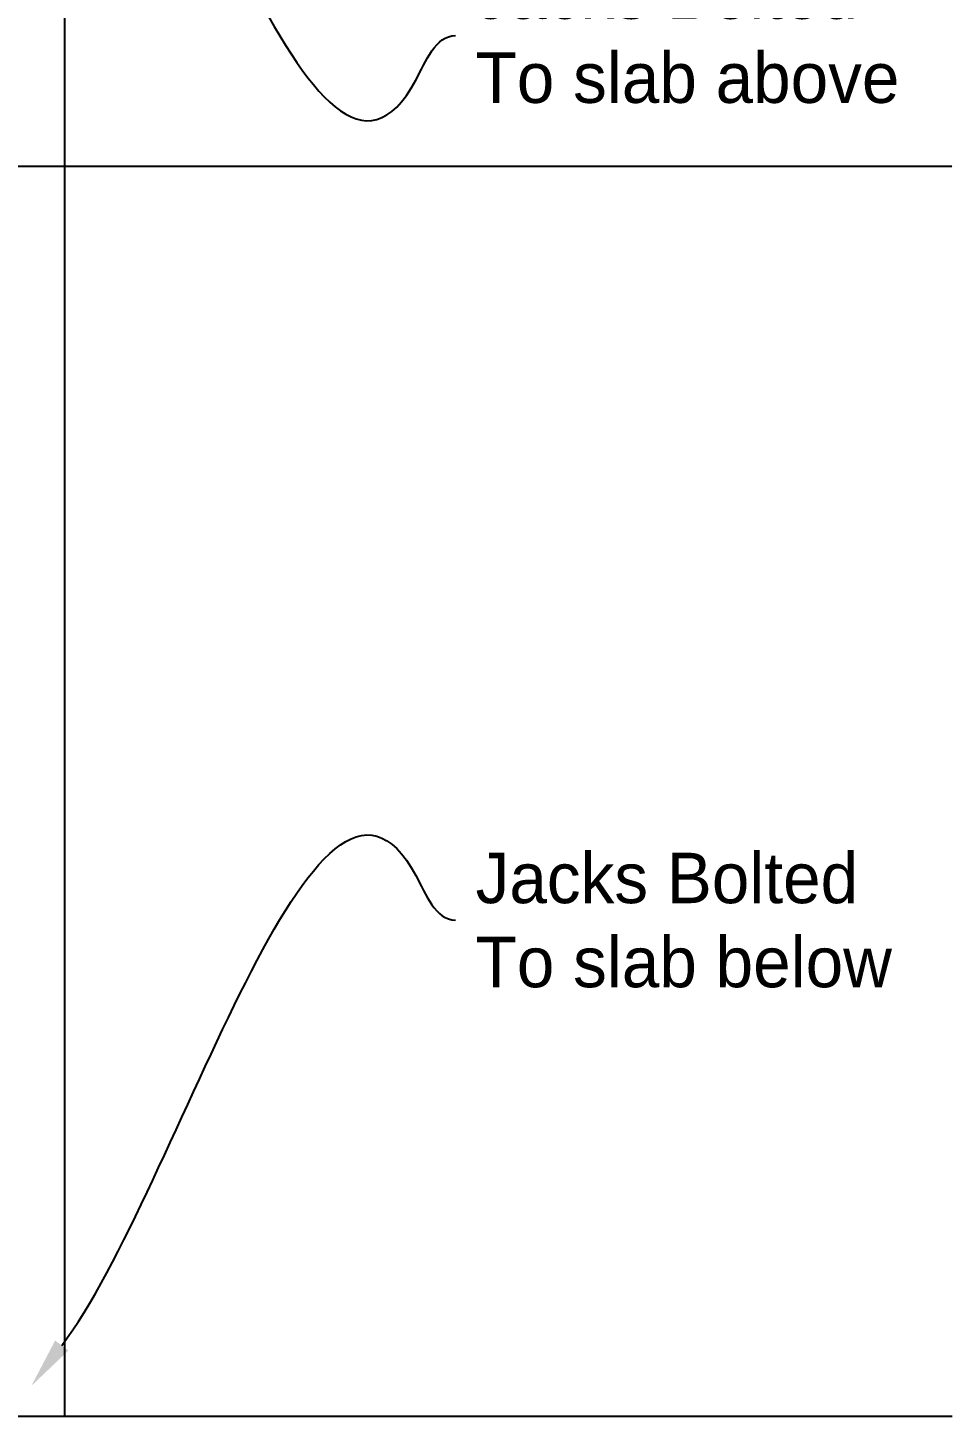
# Model space of a CAD drawing. Header units: millimetres. Extents: x 9116 to 195096, y -114281 to 55636.
# Drawn here: x 38642 to 43223, y -33649 to -26767 of the extents above; entities that cross this region are included whole.
import ezdxf
from ezdxf import colors
from ezdxf.entities.mleader import LeaderData, LeaderLine
from ezdxf.math import Vec2, Vec3

# ---------------------------------------------------------------- set-up
doc = ezdxf.new("R2010")
doc.units = ezdxf.units.MM
doc.linetypes.add('KwikScaf_DASHED', pattern=[3.75, 2.5, -1.25])
for name, color, linetype in [('Building', 7, 'CONTINUOUS'), ('Grid Lines', 252, 'CONTINUOUS'), ('Revision C', 252, 'CONTINUOUS')]:
    doc.layers.add(name, color=color, linetype=linetype)

msp = doc.modelspace()

# ---------------------------------------------------------------- linework, layer by layer
at = {"layer": 'Building'}
for p in [(38824.4, -24172.7), (22723.1, -33648.7)]:
    msp.add_line(p, (38824.4, -33648.7), dxfattribs=at)
at = {"layer": 'Grid Lines', "color": 252, "linetype": 'KwikScaf_DASHED'}
for p, q in [((24416.2, -27452.4), (43222.7, -27452.4)), ((19632.3, -33648.7), (43222.7, -33648.7))]:
    msp.add_line(p, q, dxfattribs=at)

# ---------------------------------------------------------------- leaders
at = {"layer": 'Revision C'}
ml = msp.add_multileader_mtext('Standard', dxfattribs=at)
ml.set_content('Jacks Bolted\\PTo slab above', color=256)
ml.set_leader_properties(color=256, linetype='ByLayer', lineweight=-1)
ml.build(insert=Vec2(0, 0))
ml.multileader.update_dxf_attribs({"leader_type": 2, "text_left_attachment_type": 2, "text_right_attachment_type": 2, "dogleg_length": 0.36, "arrow_head_size": 250})
ctx = ml.context
ctx.base_point, ctx.char_height, ctx.arrow_head_size, ctx.landing_gap_size, ctx.plane_origin = Vec3(40761.1, -26806.1), 250, 250, 100, Vec3(39654.8, -25608.1)
ctx.left_attachment, ctx.right_attachment = 2, 2
notes = []
notes.append((ctx, [(0, (1, 1, 0), (40760.7, -26806.1), (1, 0), 0.36, [(0, [(38660, -24497), (40564.9, -27026.2)], 0, [])])]))
ctx.mtext.insert, ctx.mtext.flow_direction = Vec3(40861.1, -26472.7), 5
ml = msp.add_multileader_mtext('Standard', dxfattribs=at)
ml.set_content('Jacks Bolted\\PTo slab below', color=256)
ml.set_leader_properties(color=256, linetype='ByLayer', lineweight=-1)
ml.build(insert=Vec2(0, 0))
ml.multileader.update_dxf_attribs({"leader_type": 2, "text_left_attachment_type": 2, "text_right_attachment_type": 2, "dogleg_length": 0.36, "arrow_head_size": 250})
ctx = ml.context
ctx.base_point, ctx.char_height, ctx.arrow_head_size, ctx.landing_gap_size, ctx.plane_origin = Vec3(40761.1, -31189.2), 250, 250, 100, Vec3(39654.8, -32387.1)
ctx.left_attachment, ctx.right_attachment = 2, 2
notes.append((ctx, [(0, (1, 1, 0), (40760.7, -31189.2), (1, 0), 0.36, [(0, [(38660, -33498.2), (40564.9, -30969)], 0, [])])]))
ctx.mtext.insert, ctx.mtext.flow_direction = Vec3(40861.1, -30855.8), 5
for ctx, leaders in notes:
    for number, flags, end, landing, length, lines in leaders:
        leader = LeaderData()
        leader.index, (leader.has_last_leader_line, leader.has_dogleg_vector, leader.attachment_direction) = number, flags
        leader.last_leader_point, leader.dogleg_vector, leader.dogleg_length = Vec3(end), Vec3(landing), length
        for number, points, colour, breaks in lines:
            line = LeaderLine()
            line.index, line.vertices, line.color, line.breaks = number, Vec3.list(points), colors.encode_raw_color(colour), breaks
            leader.lines.append(line)
        ctx.leaders.append(leader)

doc.saveas('drawing.dxf')
